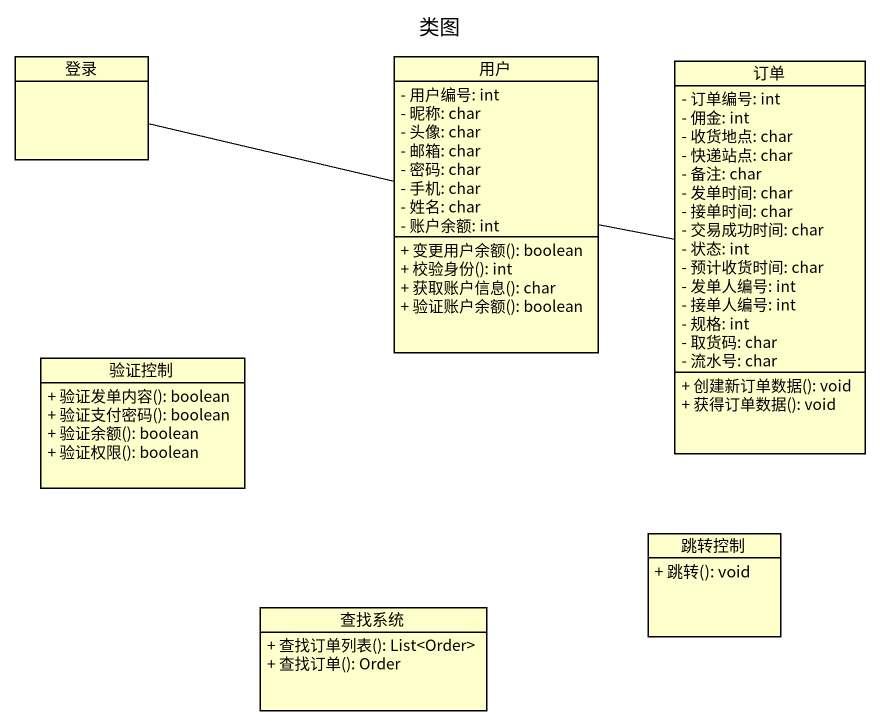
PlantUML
@startuml
title 类图
hide circle
hide empty members
skinparam classAttributeIconSize 0
class 登录
class 用户 {
  - 用户编号: int
  - 昵称: char
  - 头像: char
  - 邮箱: char
  - 密码: char
  - 手机: char
  - 姓名: char
  - 账户余额: int
  + 变更用户余额(): boolean
  + 校验身份(): int
  + 获取账户信息(): char
  + 验证账户余额(): boolean
}
class 订单 {
  - 订单编号: int
  - 佣金: int
  - 收货地点: char
  - 快递站点: char
  - 备注: char
  - 发单时间: char
  - 接单时间: char
  - 交易成功时间: char
  - 状态: int
  - 预计收货时间: char
  - 发单人编号: int
  - 接单人编号: int
  - 规格: int
  - 取货码: char
  - 流水号: char
  + 创建新订单数据(): void
  + 获得订单数据(): void
}
class 验证控制 {
  + 验证发单内容(): boolean
  + 验证支付密码(): boolean
  + 验证余额(): boolean
  + 验证权限(): boolean
}
class 跳转控制 {
  + 跳转(): void
}
class 查找系统 {
  + 查找订单列表(): List<Order>
  + 查找订单(): Order
}
登录 -right- 用户
用户 -right- 订单
@enduml
